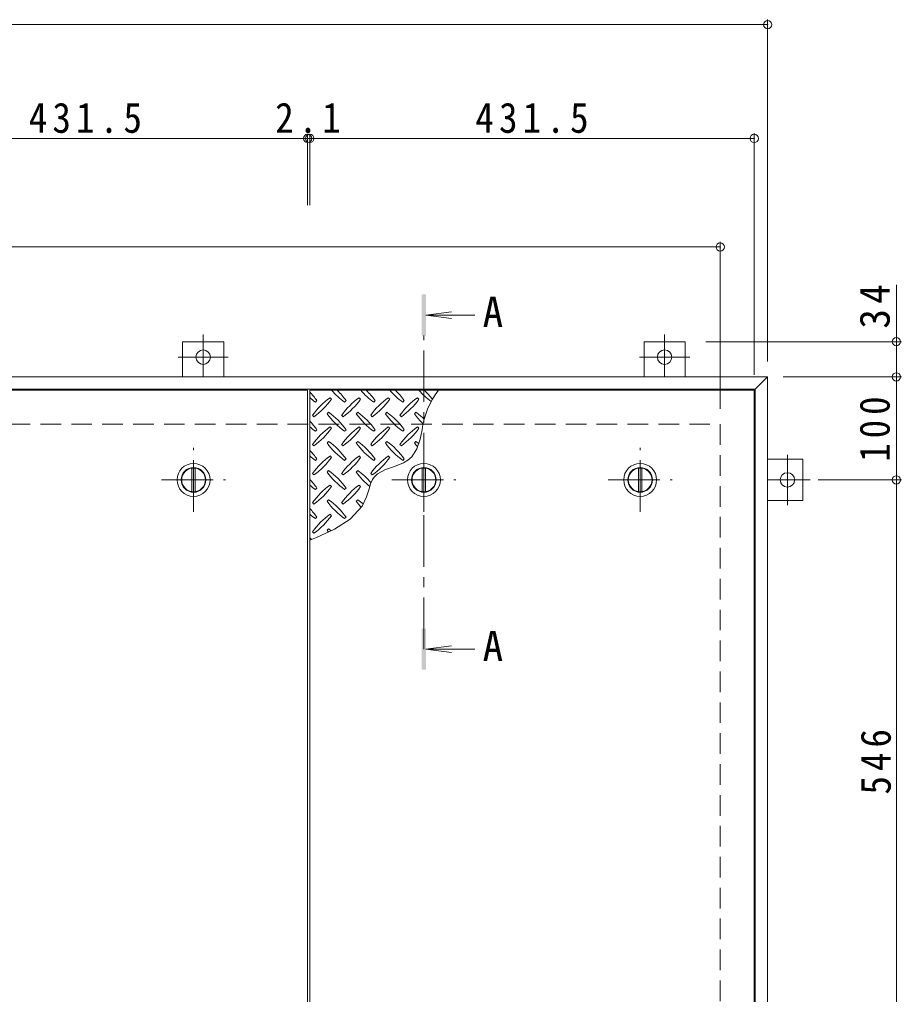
# Model space of a CAD drawing. Units: millimetres at full size, sheet at 1:10. Extents: x -2620 to 2549, y -1962 to 1754.
# Drawn here: x -635 to 221, y 777 to 1724 of the extents above; entities that cross this region are included whole.
import ezdxf
from ezdxf.enums import TextEntityAlignment as Align

# ---------------------------------------------------------------- set-up
doc = ezdxf.new("R2010")
doc.units = ezdxf.units.MM
doc.header["$LTSCALE"] = 10
doc.header["$PDMODE"] = 32
doc.header["$PDSIZE"] = 8
doc.linetypes.add('CHAIN1', pattern=[8, 5, -1, 1, -1])
doc.linetypes.add('DASHED2', pattern=[3, 2, -1])
for name, color, linetype, lineweight in [('0-1', 2, 'DASHED2', 9), ('0-2', 3, 'Continuous', 9), ('0-3', 2, 'Continuous', 9), ('0-5', 7, 'Continuous', 9), ('0-9', 134, 'Continuous', 5), ('0-C', 2, 'Continuous', 9), ('0-E', 3, 'Continuous', 9), ('0-F', 7, 'Continuous', 9)]:
    doc.layers.add(name, color=color, linetype=linetype, lineweight=lineweight)
doc.styles.add('ＭＳ ゴシック', font='')
doc.styles.get('ＭＳ ゴシック').set_extended_font_data('MS Gothic')

msp = doc.modelspace()

# ---------------------------------------------------------------- linework, layer by layer
at = {"layer": '0-1'}
for p, q in [((-2054.94, 1330.82), (45.06, 1330.82)), ((45.06, 1330.82), (45.06, 130.82))]:
    msp.add_line(p, q, dxfattribs=at)
at = {"layer": '0-2'}
msp.add_line((-353.44, 1363.82), (-353.44, 97.82), dxfattribs=at)
for points in [[(-355.56, 97.82), (-355.56, 1363.82), (-787.06, 1363.82)], [(78.06, 97.82), (78.06, 1363.82), (-353.44, 1363.82)]]:
    msp.add_lwpolyline(points, dxfattribs=at)
at = {"layer": '0-3'}
for p, q in [((-2100.94, 1376.82), (91.06, 1376.82)), ((79.06, 1364.82), (91.06, 1376.82)), ((91.06, 1376.82), (91.06, 84.82)), ((-2088.94, 1364.82), (79.06, 1364.82)), ((79.06, 96.82), (79.06, 1364.82))]:
    msp.add_line(p, q, dxfattribs=at)
at = {"layer": '0-5', "color": 4}
for p, q in [((-240.69, 1436.86), (-215.9, 1440.12)), ((-240.69, 1436.86), (-215.9, 1433.59)), ((-240.69, 1436.86), (-193.22, 1436.86)), ((-240.69, 1112.52), (-215.9, 1115.78)), ((-240.69, 1112.52), (-215.9, 1109.25)), ((-240.69, 1112.52), (-193.22, 1112.52))]:
    msp.add_line(p, q, dxfattribs=at)
at = {"layer": '0-5', "color": 4, "linetype": 'CHAIN1'}
msp.add_line((-242.69, 1112.52), (-242.69, 1416.86), dxfattribs=at)
at = {"layer": '0-5', "color": 4}
for points in [[(-240.69, 1456.86), (-244.69, 1456.86), (-240.69, 1416.86), (-244.69, 1416.86)], [(-240.69, 1092.52), (-244.69, 1092.52), (-240.69, 1132.52), (-244.69, 1132.52)]]:
    msp.add_solid(points, dxfattribs=at)
at = {"layer": '0-9'}
for p, q in [((-347.94, 1352.35), (-346.53, 1353.77)), ((-332.38, 1355.18), (-333.8, 1356.59)), ((-319.66, 1352.35), (-318.24, 1353.77)), ((-304.1, 1355.18), (-305.51, 1356.59)), ((-291.37, 1352.35), (-289.96, 1353.77)), ((-275.82, 1355.18), (-277.23, 1356.59)), ((-263.09, 1352.35), (-261.67, 1353.77)), ((-247.53, 1355.18), (-248.95, 1356.59)), ((-350.77, 1339.62), (-349.36, 1338.21)), ((-335.21, 1342.45), (-336.63, 1341.04)), ((-322.49, 1339.62), (-321.07, 1338.21)), ((-306.93, 1342.45), (-308.34, 1341.04)), ((-294.2, 1339.62), (-292.79, 1338.21)), ((-278.64, 1342.45), (-280.06, 1341.04)), ((-265.92, 1339.62), (-264.5, 1338.21)), ((-250.36, 1342.45), (-251.77, 1341.04)), ((-347.94, 1324.07), (-346.53, 1325.48)), ((-332.38, 1326.9), (-333.8, 1328.31)), ((-319.66, 1324.07), (-318.24, 1325.48)), ((-304.1, 1326.9), (-305.51, 1328.31)), ((-291.37, 1324.07), (-289.96, 1325.48)), ((-275.82, 1326.9), (-277.23, 1328.31)), ((-263.09, 1324.07), (-261.67, 1325.48)), ((-247.53, 1326.9), (-248.95, 1328.31)), ((-350.77, 1311.34), (-349.36, 1309.93)), ((-335.21, 1314.17), (-336.63, 1312.75)), ((-322.49, 1311.34), (-321.07, 1309.93)), ((-306.93, 1314.17), (-308.34, 1312.75)), ((-294.2, 1311.34), (-292.79, 1309.93)), ((-278.64, 1314.17), (-280.06, 1312.75)), ((-265.92, 1311.34), (-264.5, 1309.93)), ((-250.36, 1314.17), (-251.77, 1312.75)), ((-347.94, 1295.78), (-346.53, 1297.2)), ((-332.38, 1298.61), (-333.8, 1300.03)), ((-319.66, 1295.78), (-318.24, 1297.2)), ((-304.1, 1298.61), (-305.51, 1300.03)), ((-291.37, 1295.78), (-289.96, 1297.2)), ((-275.82, 1298.61), (-277.23, 1300.03)), ((-263.09, 1295.78), (-261.67, 1297.2)), ((-350.77, 1283.06), (-349.36, 1281.64)), ((-335.21, 1285.88), (-336.63, 1284.47)), ((-322.49, 1283.06), (-321.07, 1281.64)), ((-306.93, 1285.88), (-308.34, 1284.47)), ((-294.2, 1283.06), (-292.79, 1281.64)), ((-347.94, 1267.5), (-346.53, 1268.91)), ((-332.38, 1270.33), (-333.8, 1271.74)), ((-319.66, 1267.5), (-318.24, 1268.91)), ((-304.1, 1270.33), (-305.51, 1271.74)), ((-350.77, 1254.77), (-349.36, 1253.36)), ((-335.21, 1257.6), (-336.63, 1256.19)), ((-322.49, 1254.77), (-321.07, 1253.36)), ((-306.93, 1257.6), (-308.34, 1256.19)), ((-347.94, 1239.21), (-346.53, 1240.63)), ((-332.38, 1242.04), (-333.8, 1243.46)), ((-319.66, 1239.21), (-318.24, 1240.63)), ((-350.77, 1226.49), (-349.36, 1225.07)), ((-335.21, 1229.32), (-336.63, 1227.9))]:
    msp.add_line(p, q, dxfattribs=at)
msp.add_lwpolyline([(-353.44, 1218.29), (-346.82, 1220.96), (-329.42, 1228.92), (-314.25, 1238.65), (-302.73, 1251.27), (-298.27, 1260.36), (-297.35, 1263.14), (-295.94, 1268.06), (-294.43, 1272.85), (-292.47, 1277.23), (-290.99, 1279.46), (-287.57, 1282.75), (-279.89, 1286.83), (-271.11, 1289.94), (-262.57, 1293.3), (-258.25, 1295.82), (-254.38, 1299.33), (-249.51, 1307.02), (-246.35, 1316.29), (-244.47, 1325.44)], dxfattribs=at)
for centre, radius, start, end in [((-277.58, 1411.4), 72.5, 221.00789, 234.5273), ((-377.29, 1311.69), 72.5, 35.47272, 45.97511), ((-249.3, 1411.4), 72.5, 221.00789, 234.5273), ((-349, 1311.69), 72.5, 35.47272, 45.97511), ((-221.02, 1411.4), 72.5, 221.00789, 234.5273), ((-320.72, 1311.69), 72.5, 35.47272, 45.97511), ((-192.73, 1411.4), 72.5, 221.00789, 233.76786), ((-163.52, 1314.42), 81.7, 142.79805, 172.25462), ((-292.43, 1311.69), 72.5, 36.78457, 45.97511), ((-405.57, 1311.69), 72.5, 35.47272, 44.0249), ((-305.87, 1411.4), 72.5, 228.99213, 234.5273), ((-291.73, 1297.55), 72.5, 125.47272, 144.5273), ((-391.43, 1397.25), 72.5, 305.47256, 324.5273), ((-263.44, 1297.55), 72.5, 125.47272, 144.5273), ((-363.14, 1397.25), 72.5, 305.47256, 324.5273), ((-235.16, 1297.55), 72.5, 125.47272, 144.5273), ((-334.86, 1397.25), 72.5, 305.47256, 324.5273), ((-206.87, 1297.55), 72.5, 125.47272, 144.5273), ((-306.58, 1397.25), 72.5, 305.47256, 324.5273), ((-277.58, 1383.11), 72.5, 215.47258, 234.5273), ((-377.29, 1283.41), 72.5, 35.47272, 54.5273), ((-249.3, 1383.11), 72.5, 215.47258, 234.5273), ((-349, 1283.41), 72.5, 35.47272, 54.5273), ((-221.02, 1383.11), 72.5, 215.47258, 234.5273), ((-320.72, 1283.41), 72.5, 35.47272, 54.5273), ((-192.73, 1383.11), 72.5, 215.47258, 225.60328), ((-292.43, 1283.41), 72.5, 46.3181, 54.5273), ((-405.57, 1283.41), 72.5, 35.47272, 44.0249), ((-305.87, 1383.11), 72.5, 228.99213, 234.5273), ((-291.73, 1269.27), 72.5, 125.47272, 144.5273), ((-391.43, 1368.97), 72.5, 305.47256, 324.5273), ((-263.44, 1269.27), 72.5, 125.47272, 144.5273), ((-363.14, 1368.97), 72.5, 305.47256, 324.5273), ((-235.16, 1269.27), 72.5, 125.47272, 144.5273), ((-334.86, 1368.97), 72.5, 305.47256, 324.5273), ((-206.87, 1269.27), 72.5, 125.47272, 144.5273), ((-306.58, 1368.97), 72.5, 305.47256, 324.5273), ((-277.58, 1354.83), 72.5, 215.47258, 234.5273), ((-377.29, 1255.12), 72.5, 35.47272, 54.5273), ((-249.3, 1354.83), 72.5, 215.47258, 234.5273), ((-349, 1255.12), 72.5, 35.47272, 54.5273), ((-221.02, 1354.83), 72.5, 215.47258, 234.5273), ((-320.72, 1255.12), 72.5, 35.47272, 54.5273), ((-192.73, 1354.83), 72.5, 215.47258, 219.26899), ((-292.43, 1255.12), 72.5, 51.94577, 54.5273), ((-405.57, 1255.12), 72.5, 35.47272, 44.0249), ((-305.87, 1354.83), 72.5, 228.99213, 234.5273), ((-291.73, 1240.98), 72.5, 125.47272, 144.5273), ((-391.43, 1340.68), 72.5, 305.47256, 324.5273), ((-263.44, 1240.98), 72.5, 125.47272, 144.5273), ((-363.14, 1340.68), 72.5, 305.47256, 324.52728), ((-235.16, 1240.98), 72.5, 125.47272, 144.5273), ((-334.86, 1340.68), 72.5, 305.47256, 324.52728), ((-277.58, 1326.54), 72.5, 215.47258, 234.5273), ((-377.29, 1226.84), 72.5, 35.47272, 54.5273), ((-249.3, 1326.54), 72.5, 215.47258, 230.72572), ((-349, 1226.84), 72.5, 40.55972, 54.5273), ((-405.57, 1226.84), 72.5, 35.47272, 44.0249), ((-305.87, 1326.54), 72.5, 228.99213, 234.5273), ((-291.73, 1212.7), 72.5, 125.47272, 144.5273), ((-391.43, 1312.4), 72.5, 305.47256, 324.5273), ((-263.44, 1212.7), 72.5, 125.47272, 144.5273), ((-363.14, 1312.4), 72.5, 305.47256, 324.5273), ((-277.58, 1298.26), 72.5, 215.47258, 234.5273), ((-377.29, 1198.56), 72.5, 35.47272, 54.5273), ((-249.3, 1298.26), 72.5, 215.47258, 221.44736), ((-349, 1198.56), 72.5, 49.22446, 54.5273), ((-405.57, 1198.56), 72.5, 35.47272, 44.0249), ((-305.87, 1298.26), 72.5, 228.99213, 234.5273), ((-291.73, 1184.41), 72.5, 125.47272, 144.5273), ((-391.43, 1284.12), 72.5, 305.47256, 324.5273), ((-277.58, 1269.97), 72.5, 215.47258, 217.14615), ((-377.29, 1170.27), 72.5, 52.0308, 54.5273), ((-405.57, 1170.27), 72.5, 42.16391, 44.0249)]:
    msp.add_arc(centre, radius, start, end, dxfattribs=at)
at = {"layer": '0-C', "linetype": 'CHAIN1'}
for p, q in [((-466.31, 1245.82), (-466.31, 1307.82)), ((-242.69, 1245.82), (-242.69, 1307.82)), ((-32.69, 1245.82), (-32.69, 1307.82)), ((-497.31, 1276.82), (-435.31, 1276.82)), ((-273.69, 1276.82), (-211.69, 1276.82)), ((-63.69, 1276.82), (-1.69, 1276.82))]:
    msp.add_line(p, q, dxfattribs=at)
at = {"layer": '0-C'}
for p, q in [((-467.81, 1288.23), (-467.81, 1265.42)), ((-464.81, 1288.23), (-464.81, 1265.42)), ((-244.19, 1288.23), (-244.19, 1265.42)), ((-241.19, 1288.23), (-241.19, 1265.42)), ((-34.19, 1288.23), (-34.19, 1265.42)), ((-31.19, 1288.23), (-31.19, 1265.42))]:
    msp.add_line(p, q, dxfattribs=at)
for centre, radius in [((-466.31, 1276.82), 16), ((-466.31, 1276.82), 12), ((-466.31, 1276.82), 11.5), ((-242.69, 1276.82), 16), ((-242.69, 1276.82), 12), ((-242.69, 1276.82), 11.5), ((-32.69, 1276.82), 16), ((-32.69, 1276.82), 12), ((-32.69, 1276.82), 11.5)]:
    msp.add_circle(centre, radius, dxfattribs=at)
at = {"layer": '0-E'}
for p, q in [((-476.94, 1411.02), (-436.94, 1411.02)), ((-476.94, 1411.02), (-476.94, 1376.82)), ((-436.94, 1411.02), (-436.94, 1376.82)), ((-28.94, 1411.02), (11.06, 1411.02)), ((-28.94, 1411.02), (-28.94, 1376.82)), ((11.06, 1411.02), (11.06, 1376.82)), ((125.26, 1296.82), (91.06, 1296.82)), ((125.26, 1296.82), (125.26, 1256.82)), ((125.26, 1256.82), (91.06, 1256.82))]:
    msp.add_line(p, q, dxfattribs=at)
at = {"layer": '0-E', "linetype": 'CHAIN1'}
for p, q in [((-456.94, 1418), (-456.94, 1376.82)), ((-8.94, 1418), (-8.94, 1376.82)), ((-432.56, 1396.02), (-481.32, 1396.02)), ((15.44, 1396.02), (-33.32, 1396.02)), ((110.26, 1252.45), (110.26, 1301.2)), ((132.23, 1276.82), (91.06, 1276.82))]:
    msp.add_line(p, q, dxfattribs=at)
at = {"layer": '0-E'}
for centre in [(-456.94, 1396.02), (-8.94, 1396.02), (110.26, 1276.82)]:
    msp.add_circle(centre, 7, dxfattribs=at)
at = {"layer": '0-F'}
for p, q in [((91.06, 1391.82), (91.06, 1723.83)), ((-2100.94, 1718.83), (91.06, 1718.83)), ((-355.56, 1611.34), (-355.56, 1543.64)), ((-353.44, 1611.34), (-353.44, 1543.64)), ((78.06, 1378.82), (78.06, 1613.34)), ((-787.06, 1608.34), (-355.56, 1608.34)), ((-355.56, 1608.34), (-353.44, 1608.34)), ((-353.44, 1608.34), (78.06, 1608.34)), ((45.06, 1345.82), (45.06, 1507.97)), ((-2054.94, 1502.97), (45.06, 1502.97)), ((216.04, 1411.02), (216.04, 1466.2)), ((221.04, 1411.02), (31.06, 1411.02)), ((216.04, 1376.82), (216.04, 1411.02)), ((106.06, 1376.82), (221.04, 1376.82)), ((216.04, 1276.82), (216.04, 1376.82)), ((139.99, 1276.82), (221.04, 1276.82)), ((216.04, 730.82), (216.04, 1276.82))]:
    msp.add_line(p, q, dxfattribs=at)
for p in [(91.06, 1718.83), (-355.56, 1608.34), (-353.44, 1608.34), (78.06, 1608.34), (45.06, 1502.97), (216.04, 1411.02), (216.04, 1376.82), (216.04, 1276.82)]:
    msp.add_point(p, dxfattribs=at)

# ---------------------------------------------------------------- texts
at = {"layer": '0-5', "color": 2, "style": 'ＭＳ ゴシック'}
for p in [(-185.66, 1416.46), (-185.66, 1092.12)]:
    msp.add_text('A', height=29.33, dxfattribs=at).set_placement(p, align=Align.BOTTOM_LEFT)
at = {"layer": '0-F', "color": 2, "char_height": 29.33, "attachment_point": 7, "style": 'ＭＳ ゴシック'}
for s, insert in [('\\T1.28;\\W0.9;431.5', (-626.31, 1613.34)), ('\\T1.27;\\W0.9;2.1', (-387, 1613.34)), ('\\T1.28;\\W0.9;431.5', (-192.69, 1613.34))]:
    msp.add_mtext(s, dxfattribs=dict(at, insert=insert))
at = {"layer": '0-F', "color": 2, "char_height": 29.33, "attachment_point": 7, "rotation": 90, "style": 'ＭＳ ゴシック'}
for s, insert in [('\\T1.27;\\W0.95;34', (210.04, 1423.7)), ('\\T1.27;\\W0.9;100', (210.04, 1294.32)), ('\\T1.27;\\W0.9;546', (211.04, 971.32))]:
    msp.add_mtext(s, dxfattribs=dict(at, insert=insert))

doc.saveas('drawing.dxf')
